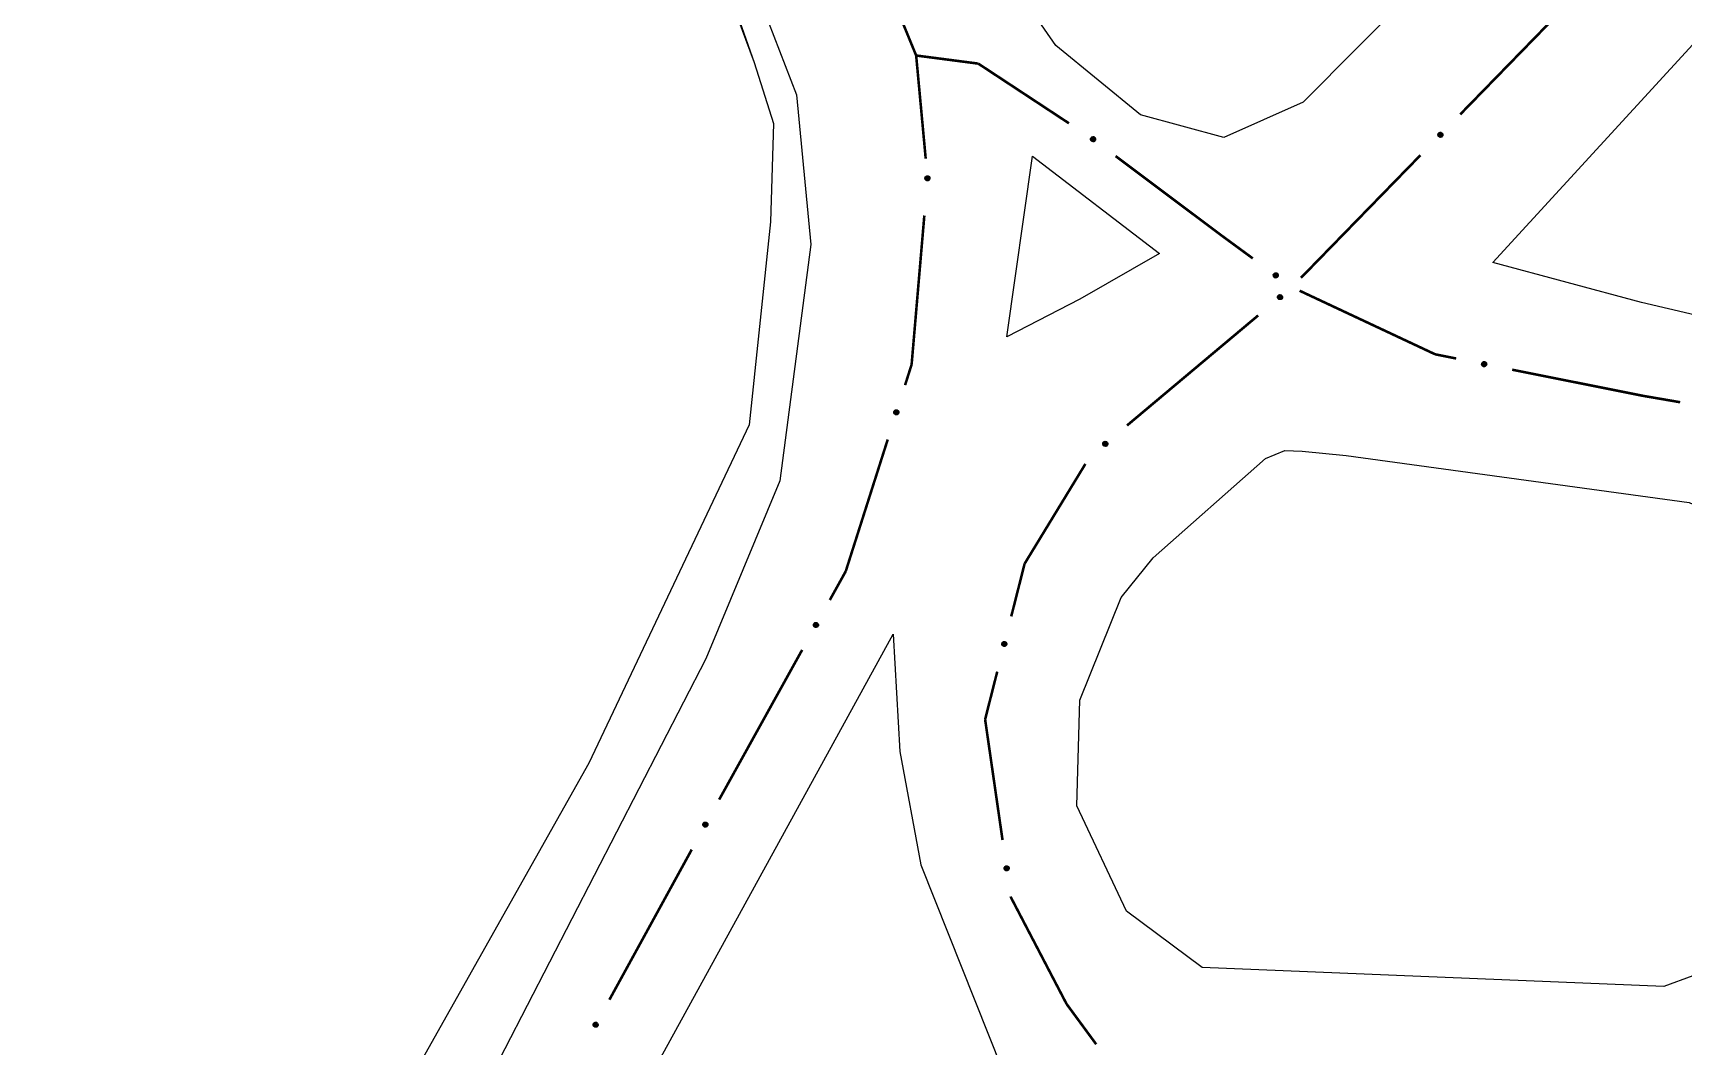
# Model space of a CAD drawing. Extents: x 209193 to 212081, y 4877574 to 4880493.
# Drawn here: x 209994.7 to 210110.5, y 4878985.3 to 4879056.4 of the extents above; entities that cross this region are included whole.
import ezdxf

# ---------------------------------------------------------------- set-up
doc = ezdxf.new("R2010")
doc.units = 0
doc.header["$LTSCALE"] = 1.5
doc.header["$MEASUREMENT"] = 0
for name, color, linetype in [('CD_MALHA_LOTES', 7, 'CONTINUOUS'), ('RU-QUADRA', 210, 'CONTINUOUS'), ('SV-EIXO-ROD-ESTR', 7, 'CONTINUOUS'), ('SV-EIXO-RUA-PAV', 20, 'CONTINUOUS'), ('SV-EST-MUNIC-PAV', 20, 'CONTINUOUS'), ('SV-RUA-PAVIM', 7, 'CONTINUOUS')]:
    doc.layers.add(name, color=color, linetype=linetype)

msp = doc.modelspace()

# ---------------------------------------------------------------- linework, layer by layer
at = {"layer": 'CD_MALHA_LOTES', "linetype": 'Continuous', "flags": 128}
msp.add_lwpolyline([(209993.913415, 4879214.064574), (209984.381015, 4879191.045995), (209980.048106, 4879169.598095), (209985.030951, 4879140.946733), (209993.425963, 4879121.123674), (210003.471725, 4879108.77309), (210043.337029, 4879059.275194), (210043.672846, 4879058.858234), (210045.261927, 4879054.319301), (210046.631052, 4879050.050301), (210046.41026, 4879043.160593), (210044.912334, 4879028.930299), (210033.677891, 4879005.213142), (210020.19656, 4878981.24633), (210005.986235, 4878958.350208)], dxfattribs=at)
at = {"layer": 'RU-QUADRA', "linetype": 'Continuous'}
msp.add_lwpolyline([(210043.504607, 4879059.066714), (210045.261927, 4879054.319301), (210046.631052, 4879050.050301), (210046.41026, 4879043.160593), (210044.912334, 4879028.930299), (210033.677891, 4879005.213142), (210020.19656, 4878981.24633), (210005.986235, 4878958.350208), (209999.512847, 4878946.172827), (209994.189088, 4878935.25266), (209989.077337, 4878924.767367), (209991.346914, 4878923.677751), (209986.124198, 4878913.929847), (209979.404339, 4878917.018993), (209975.729252, 4878909.187523), (209972.882522, 4878903.12125), (209969.44855, 4878895.803587)], dxfattribs=at)
at = {"layer": 'SV-EIXO-ROD-ESTR', "const_width": 0.18}
for points in [[(210056.625801, 4879054.817978), (210054.829472, 4879059.198001)], [(210056.650319, 4879054.553179), (210056.625801, 4879054.817978)], [(210057.295707, 4879047.582994), (210056.650319, 4879054.553179)], [(210056.307154, 4879033.14998), (210057.199089, 4879043.598363)], [(210056.151201, 4879032.660613), (210056.307154, 4879033.14998)], [(210055.847566, 4879031.707825), (210056.151201, 4879032.660613)], [(210051.686772, 4879018.651541), (210054.633023, 4879027.896672)], [(210050.573055, 4879016.642873), (210051.54287, 4879018.392004)], [(210051.54287, 4879018.392004), (210051.686772, 4879018.651541)], [(210042.814534, 4879002.649826), (210048.633425, 4879013.144611)], [(210035.12131, 4878988.620775), (210040.890911, 4878999.142738)]]:
    msp.add_lwpolyline(points, dxfattribs=at)
at = {"layer": 'SV-EIXO-ROD-ESTR'}
for points in [[(210057.326054, 4879046.061291), (210057.28799, 4879046.092002), (210057.261556, 4879046.126181), (210057.247714, 4879046.161033), (210057.243513, 4879046.19502), (210057.243131, 4879046.230275), (210057.250587, 4879046.265904), (210057.267623, 4879046.303616), (210057.298163, 4879046.342015), (210057.334955, 4879046.366793), (210057.368398, 4879046.382192), (210057.403585, 4879046.388613), (210057.43784, 4879046.388411), (210057.474594, 4879046.379441), (210057.512642, 4879046.361804), (210057.55051, 4879046.33016), (210057.576196, 4879046.296475), (210057.588699, 4879046.262413), (210057.594931, 4879046.226997), (210057.59489, 4879046.190999), (210057.587369, 4879046.156067), (210057.569542, 4879046.117791), (210057.537814, 4879046.080828), (210057.50451, 4879046.054827), (210057.470632, 4879046.041848), (210057.435626, 4879046.036498), (210057.400271, 4879046.035684), (210057.364143, 4879046.041689), (210057.326054, 4879046.061291)], [(210055.091784, 4879029.698776), (210055.068721, 4879029.741905), (210055.057718, 4879029.783688), (210055.058572, 4879029.821179), (210055.067965, 4879029.854112), (210055.081369, 4879029.886721), (210055.102137, 4879029.916617), (210055.132537, 4879029.944692), (210055.175639, 4879029.968131), (210055.219183, 4879029.976589), (210055.255983, 4879029.977719), (210055.290888, 4879029.969901), (210055.322348, 4879029.956349), (210055.352688, 4879029.93375), (210055.380839, 4879029.902664), (210055.403359, 4879029.858753), (210055.413865, 4879029.817716), (210055.412087, 4879029.781475), (210055.404006, 4879029.746434), (210055.389922, 4879029.713307), (210055.369367, 4879029.684078), (210055.338018, 4879029.655791), (210055.294383, 4879029.634138), (210055.253573, 4879029.623193), (210055.217316, 4879029.624461), (210055.182997, 4879029.633194), (210055.150127, 4879029.646241), (210055.119206, 4879029.665866), (210055.091784, 4879029.698776)], [(210049.437296, 4879014.821463), (210049.423155, 4879014.868283), (210049.420576, 4879014.911413), (210049.428779, 4879014.948006), (210049.444459, 4879014.978451), (210049.464009, 4879015.007792), (210049.490245, 4879015.033025), (210049.525568, 4879015.05458), (210049.572435, 4879015.069095), (210049.616792, 4879015.068833), (210049.653097, 4879015.06271), (210049.685785, 4879015.048188), (210049.71397, 4879015.028719), (210049.739279, 4879015.000599), (210049.760774, 4879014.964589), (210049.774228, 4879014.917109), (210049.776467, 4879014.874808), (210049.767603, 4879014.839622), (210049.752795, 4879014.806852), (210049.732478, 4879014.777137), (210049.706581, 4879014.752517), (210049.670285, 4879014.73094), (210049.623247, 4879014.718281), (210049.581082, 4879014.715567), (210049.545781, 4879014.723934), (210049.513847, 4879014.739239), (210049.48418, 4879014.758489), (210049.457718, 4879014.783807), (210049.437296, 4879014.821463)], [(210041.686908, 4879000.823342), (210041.672548, 4879000.870095), (210041.669767, 4879000.913213), (210041.677798, 4879000.949844), (210041.693335, 4879000.980362), (210041.712747, 4879001.009794), (210041.738865, 4879001.03515), (210041.774086, 4879001.056871), (210041.820885, 4879001.071605), (210041.865242, 4879001.071551), (210041.901576, 4879001.065599), (210041.934332, 4879001.05123), (210041.962607, 4879001.031893), (210041.988048, 4879001.003892), (210042.009711, 4879000.967984), (210042.023388, 4879000.920568), (210042.025825, 4879000.878277), (210042.017127, 4879000.843051), (210042.002473, 4879000.810211), (210041.982295, 4879000.780401), (210041.956513, 4879000.75566), (210041.92032, 4879000.733913), (210041.873341, 4879000.721034), (210041.831189, 4879000.718122), (210041.79585, 4879000.726323), (210041.763844, 4879000.741478), (210041.734087, 4879000.760589), (210041.707506, 4879000.785782), (210041.686908, 4879000.823342)], [(210033.994107, 4878986.794058), (210033.979747, 4878986.840811), (210033.976965, 4878986.883929), (210033.984997, 4878986.92056), (210034.000534, 4878986.951078), (210034.019945, 4878986.98051), (210034.046063, 4878987.005866), (210034.081285, 4878987.027587), (210034.128083, 4878987.042321), (210034.172441, 4878987.042267), (210034.208774, 4878987.036315), (210034.24153, 4878987.021946), (210034.269806, 4878987.002609), (210034.295247, 4878986.974609), (210034.31691, 4878986.9387), (210034.330587, 4878986.891284), (210034.333024, 4878986.848993), (210034.324325, 4878986.813767), (210034.309672, 4878986.780927), (210034.289493, 4878986.751117), (210034.263712, 4878986.726376), (210034.227518, 4878986.704629), (210034.18054, 4878986.69175), (210034.138388, 4878986.688838), (210034.103048, 4878986.697039), (210034.071043, 4878986.712194), (210034.041286, 4878986.731305), (210034.014705, 4878986.756498), (210033.994107, 4878986.794058)]]:
    msp.add_lwpolyline(points, close=True, dxfattribs=at)
for points in [[(210057.261556, 4879046.126181), (210057.243131, 4879046.230275)], [(210057.272837, 4879046.111421), (210057.248657, 4879046.239366)], [(210057.28799, 4879046.092002), (210057.250587, 4879046.265904)], [(210057.306, 4879046.078862), (210057.260206, 4879046.277435)], [(210057.326054, 4879046.061291), (210057.267623, 4879046.303616)], [(210057.346812, 4879046.052493), (210057.285091, 4879046.319479)], [(210057.364143, 4879046.041689), (210057.298163, 4879046.342015)], [(210057.381912, 4879046.04341), (210057.316543, 4879046.349799)], [(210057.400271, 4879046.035684), (210057.334955, 4879046.366793)], [(210057.416508, 4879046.039761), (210057.350359, 4879046.369374)], [(210057.435626, 4879046.036498), (210057.368398, 4879046.382192)], [(210057.453319, 4879046.041799), (210057.388756, 4879046.383892)], [(210057.470632, 4879046.041848), (210057.403585, 4879046.388613)], [(210057.488017, 4879046.051864), (210057.42149, 4879046.385553)], [(210057.50451, 4879046.054827), (210057.43784, 4879046.388411)], [(210057.521959, 4879046.070081), (210057.457698, 4879046.379313)], [(210057.537814, 4879046.080828), (210057.474594, 4879046.379441)], [(210057.551801, 4879046.102992), (210057.494408, 4879046.367638)], [(210057.569542, 4879046.117791), (210057.512642, 4879046.361804)], [(210057.575578, 4879046.142193), (210057.532754, 4879046.3383)], [(210057.587369, 4879046.156067), (210057.55051, 4879046.33016)], [(210057.590096, 4879046.177796), (210057.564432, 4879046.306974)], [(210057.59489, 4879046.190999), (210057.576196, 4879046.296475)], [(210055.057718, 4879029.783688), (210055.081369, 4879029.886721)], [(210055.062346, 4879029.765697), (210055.090005, 4879029.892935)], [(210055.068721, 4879029.741905), (210055.102137, 4879029.916617)], [(210055.080176, 4879029.722779), (210055.115493, 4879029.92348)], [(210055.091784, 4879029.698776), (210055.132537, 4879029.944692)], [(210055.107464, 4879029.682576), (210055.15481, 4879029.952482)], [(210055.119206, 4879029.665866), (210055.175639, 4879029.968131)], [(210055.136237, 4879029.660517), (210055.195599, 4879029.968127)], [(210055.150127, 4879029.646241), (210055.219183, 4879029.976589)], [(210055.166668, 4879029.643659), (210055.234374, 4879029.972956)], [(210055.182997, 4879029.633194), (210055.255983, 4879029.977719)], [(210055.201357, 4879029.631172), (210055.275391, 4879029.971341)], [(210055.217316, 4879029.624461), (210055.290888, 4879029.969901)], [(210055.237231, 4879029.6269), (210055.306179, 4879029.960097)], [(210055.253573, 4879029.623193), (210055.322348, 4879029.956349)], [(210055.275591, 4879029.630429), (210055.337082, 4879029.940224)], [(210055.294383, 4879029.634138), (210055.352688, 4879029.93375)], [(210055.315909, 4879029.649088), (210055.366327, 4879029.915151)], [(210055.338018, 4879029.655791), (210055.380839, 4879029.902664)], [(210055.353097, 4879029.675904), (210055.390186, 4879029.873176)], [(210055.369367, 4879029.684078), (210055.403359, 4879029.858753)], [(210055.380356, 4879029.70302), (210055.40713, 4879029.831973)], [(210055.389922, 4879029.713307), (210055.413865, 4879029.817716)], [(210049.420576, 4879014.911413), (210049.464009, 4879015.007792)], [(210049.421579, 4879014.892863), (210049.473697, 4879015.012188)], [(210049.423155, 4879014.868283), (210049.490245, 4879015.033025)], [(210049.430629, 4879014.847279), (210049.504689, 4879015.03713)], [(210049.437296, 4879014.821463), (210049.525568, 4879015.05458)], [(210049.449487, 4879014.802498), (210049.548938, 4879015.057843)], [(210049.457718, 4879014.783807), (210049.572435, 4879015.069095)], [(210049.473366, 4879014.775216), (210049.592005, 4879015.065168)], [(210049.48418, 4879014.758489), (210049.616792, 4879015.068833)], [(210049.499892, 4879014.752708), (210049.630973, 4879015.062285)], [(210049.513847, 4879014.739239), (210049.653097, 4879015.06271)], [(210049.531451, 4879014.73365), (210049.670874, 4879015.052644)], [(210049.545781, 4879014.723934), (210049.685785, 4879015.048188)], [(210049.565787, 4879014.722413), (210049.698853, 4879015.035571)], [(210049.581082, 4879014.715567), (210049.71397, 4879015.028719)], [(210049.604093, 4879014.718337), (210049.725249, 4879015.010014)], [(210049.623247, 4879014.718281), (210049.739279, 4879015.000599)], [(210049.64729, 4879014.728711), (210049.748998, 4879014.979683)], [(210049.670285, 4879014.73094), (210049.760774, 4879014.964589)], [(210049.689022, 4879014.747698), (210049.764145, 4879014.933839)], [(210049.706581, 4879014.752517), (210049.774228, 4879014.917109)], [(210049.721078, 4879014.768931), (210049.772664, 4879014.89011)], [(210049.732478, 4879014.777137), (210049.776467, 4879014.874808)], [(210041.669767, 4879000.913213), (210041.712747, 4879001.009794)], [(210041.670856, 4879000.894668), (210041.722414, 4879001.014236)], [(210041.672548, 4879000.870095), (210041.738865, 4879001.03515)], [(210041.680121, 4879000.849127), (210041.753289, 4879001.039323)], [(210041.686908, 4879000.823342), (210041.774086, 4879001.056871)], [(210041.699188, 4879000.804435), (210041.79744, 4879001.060243)], [(210041.707506, 4879000.785782), (210041.820885, 4879001.071605)], [(210041.723195, 4879000.777265), (210041.840473, 4879001.067771)], [(210041.734087, 4879000.760589), (210041.865242, 4879001.071551)], [(210041.749826, 4879000.754881), (210041.879454, 4879001.06507)], [(210041.763844, 4879000.741478), (210041.901576, 4879001.065599)], [(210041.781474, 4879000.735971), (210041.919399, 4879001.055616)], [(210041.79585, 4879000.726323), (210041.934332, 4879001.05123)], [(210041.815862, 4879000.724896), (210041.947458, 4879001.038674)], [(210041.831189, 4879000.718122), (210041.962607, 4879001.031893)], [(210041.854187, 4879000.720999), (210041.973973, 4879001.013241)], [(210041.873341, 4879000.721034), (210041.988048, 4879001.003892)], [(210041.897335, 4879000.731576), (210041.997865, 4879000.983023)], [(210041.92032, 4879000.733913), (210042.009711, 4879000.967984)], [(210041.938978, 4879000.750759), (210042.013227, 4879000.93725)], [(210041.956513, 4879000.75566), (210042.023388, 4879000.920568)], [(210041.970933, 4879000.772141), (210042.021951, 4879000.893562)], [(210041.982295, 4879000.780401), (210042.025825, 4879000.878277)], [(210033.976965, 4878986.883929), (210034.019945, 4878986.98051)], [(210033.978055, 4878986.865384), (210034.029613, 4878986.984952)], [(210033.979747, 4878986.840811), (210034.046063, 4878987.005866)], [(210033.98732, 4878986.819843), (210034.060488, 4878987.010039)], [(210033.994107, 4878986.794058), (210034.081285, 4878987.027587)], [(210034.006387, 4878986.775151), (210034.104639, 4878987.030959)], [(210034.014705, 4878986.756498), (210034.128083, 4878987.042321)], [(210034.030394, 4878986.747981), (210034.147672, 4878987.038487)], [(210034.041286, 4878986.731305), (210034.172441, 4878987.042267)], [(210034.057025, 4878986.725597), (210034.186652, 4878987.035786)], [(210034.071043, 4878986.712194), (210034.208774, 4878987.036315)], [(210034.088673, 4878986.706687), (210034.226598, 4878987.026332)], [(210034.103048, 4878986.697039), (210034.24153, 4878987.021946)], [(210034.123061, 4878986.695612), (210034.254657, 4878987.00939)], [(210034.138388, 4878986.688838), (210034.269806, 4878987.002609)], [(210034.161386, 4878986.691715), (210034.281172, 4878986.983957)], [(210034.18054, 4878986.69175), (210034.295247, 4878986.974609)], [(210034.204534, 4878986.702292), (210034.305063, 4878986.953739)], [(210034.227518, 4878986.704629), (210034.31691, 4878986.9387)], [(210034.246177, 4878986.721475), (210034.320426, 4878986.907966)], [(210034.263712, 4878986.726376), (210034.330587, 4878986.891284)], [(210034.278132, 4878986.742857), (210034.32915, 4878986.864278)], [(210034.289493, 4878986.751117), (210034.333024, 4878986.848993)]]:
    msp.add_lwpolyline(points, dxfattribs=at)
at = {"layer": 'SV-EIXO-RUA-PAV', "const_width": 0.18}
for points in [[(210103.143543, 4879059.285836), (210094.769459, 4879050.690796)], [(210056.625801, 4879054.817978), (210060.592198, 4879054.300586)], [(210060.592198, 4879054.300586), (210060.98, 4879054.25)], [(210060.98, 4879054.25), (210067.335184, 4879050.065841)], [(210070.606882, 4879047.767781), (210077.807851, 4879042.369074)], [(210091.978098, 4879047.825783), (210083.604014, 4879039.230742)], [(210077.807851, 4879042.369074), (210077.94, 4879042.27)], [(210077.94, 4879042.27), (210080.225737, 4879040.593187)], [(210083.510017, 4879038.326665), (210092.563307, 4879034.079554)], [(210080.601798, 4879036.59285), (210071.409252, 4879028.879414)], [(210092.563307, 4879034.079554), (210093.01, 4879033.87)], [(210093.01, 4879033.87), (210094.487378, 4879033.574727)], [(210098.409804, 4879032.790781), (210107.235263, 4879031.026901)], [(210107.235263, 4879031.026901), (210107.57, 4879030.96)], [(210107.57, 4879030.96), (210110.190167, 4879030.509325)], [(210068.490984, 4879026.182862), (210064.32823, 4879019.351209)], [(210064.32823, 4879019.351209), (210064.23, 4879019.19)], [(210064.23, 4879019.19), (210063.292913, 4879015.495778)], [(210062.309409, 4879011.618573), (210061.571781, 4879008.710669)], [(210061.571781, 4879008.710669), (210061.46, 4879008.27)], [(210061.46, 4879008.27), (210062.681801, 4878999.812422)], [(210063.253713, 4878995.853518), (210063.26, 4878995.81)], [(210063.26, 4878995.81), (210066.941798, 4878988.757144)], [(210066.941798, 4878988.757144), (210067.17, 4878988.32)], [(210067.17, 4878988.32), (210069.247788, 4878985.494938)]]:
    msp.add_lwpolyline(points, dxfattribs=at)
at = {"layer": 'SV-EIXO-RUA-PAV'}
for points in [[(210093.55289, 4879049.284382), (210093.55422, 4879049.235492), (210093.545365, 4879049.193201), (210093.527827, 4879049.160054), (210093.504692, 4879049.134804), (210093.478115, 4879049.111638), (210093.446166, 4879049.094193), (210093.406417, 4879049.082686), (210093.357383, 4879049.081008), (210093.314656, 4879049.092926), (210093.281239, 4879049.108381), (210093.253521, 4879049.130989), (210093.231449, 4879049.157185), (210093.214426, 4879049.190971), (210093.203158, 4879049.231366), (210093.202664, 4879049.280713), (210093.211629, 4879049.322114), (210093.229434, 4879049.35373), (210093.252339, 4879049.381452), (210093.279756, 4879049.404778), (210093.311217, 4879049.421721), (210093.351909, 4879049.432993), (210093.40062, 4879049.432835), (210093.442015, 4879049.424365), (210093.473873, 4879049.407009), (210093.500658, 4879049.383844), (210093.524217, 4879049.357469), (210093.54309, 4879049.326084), (210093.55289, 4879049.284382)], [(210068.981073, 4879049.124264), (210069.029385, 4879049.131875), (210069.072464, 4879049.128536), (210069.107592, 4879049.115411), (210069.13561, 4879049.095718), (210069.162004, 4879049.072342), (210069.183415, 4879049.042904), (210069.199942, 4879049.004967), (210069.207917, 4879048.956557), (210069.201597, 4879048.912652), (210069.190571, 4879048.877524), (210069.171718, 4879048.847126), (210069.148581, 4879048.821866), (210069.117267, 4879048.800636), (210069.078658, 4879048.784263), (210069.029785, 4879048.777423), (210068.987574, 4879048.780985), (210068.95393, 4879048.794573), (210068.92349, 4879048.81372), (210068.89683, 4879048.837907), (210068.875979, 4879048.866925), (210068.859564, 4879048.905828), (210068.853451, 4879048.954155), (210068.856524, 4879048.996296), (210068.869636, 4879049.030122), (210068.88916, 4879049.059665), (210068.912283, 4879049.086424), (210068.940979, 4879049.109179), (210068.981073, 4879049.124264)], [(210081.787606, 4879039.583927), (210081.835837, 4879039.59204), (210081.878948, 4879039.58915), (210081.914211, 4879039.57639), (210081.942432, 4879039.556989), (210081.969068, 4879039.53389), (210081.990784, 4879039.504676), (210082.007705, 4879039.466913), (210082.016182, 4879039.418588), (210082.010319, 4879039.374619), (210081.99966, 4879039.339379), (210081.981124, 4879039.308787), (210081.958251, 4879039.283287), (210081.927159, 4879039.261733), (210081.888722, 4879039.24496), (210081.839923, 4879039.237611), (210081.797678, 4879039.240734), (210081.763894, 4879039.253972), (210081.733257, 4879039.272801), (210081.706347, 4879039.296709), (210081.685195, 4879039.325509), (210081.668376, 4879039.364239), (210081.661761, 4879039.4125), (210081.664395, 4879039.45467), (210081.677154, 4879039.488631), (210081.696371, 4879039.518376), (210081.719214, 4879039.545373), (210081.747672, 4879039.568426), (210081.787606, 4879039.583927)], [(210082.314713, 4879037.886452), (210082.311141, 4879037.837674), (210082.298097, 4879037.796482), (210082.277329, 4879037.765257), (210082.251782, 4879037.742451), (210082.223019, 4879037.722062), (210082.189484, 4879037.707903), (210082.148783, 4879037.700434), (210082.099827, 4879037.703674), (210082.058508, 4879037.71981), (210082.026807, 4879037.738533), (210082.001491, 4879037.763802), (210081.982152, 4879037.792076), (210081.968598, 4879037.827397), (210081.961431, 4879037.868717), (210081.96588, 4879037.917865), (210081.978945, 4879037.958161), (210081.999826, 4879037.987835), (210082.025391, 4879038.013125), (210082.055006, 4879038.033589), (210082.088005, 4879038.047297), (210082.129621, 4879038.054438), (210082.178072, 4879038.049404), (210082.218411, 4879038.036832), (210082.248371, 4879038.016373), (210082.272702, 4879037.990643), (210082.293502, 4879037.962042), (210082.309138, 4879037.928924), (210082.314713, 4879037.886452)], [(210096.329271, 4879033.318859), (210096.369573, 4879033.346568), (210096.409877, 4879033.362141), (210096.447231, 4879033.365454), (210096.481003, 4879033.359775), (210096.514899, 4879033.350074), (210096.546915, 4879033.332753), (210096.578191, 4879033.305658), (210096.606271, 4879033.265425), (210096.61951, 4879033.223089), (210096.624718, 4879033.186641), (210096.620824, 4879033.151085), (210096.610848, 4879033.118315), (210096.591756, 4879033.085653), (210096.563988, 4879033.054226), (210096.522849, 4879033.02697), (210096.483231, 4879033.011973), (210096.447017, 4879033.009717), (210096.411296, 4879033.013858), (210096.376809, 4879033.024177), (210096.345479, 4879033.041361), (210096.313887, 4879033.069376), (210096.287524, 4879033.110337), (210096.272116, 4879033.14968), (210096.269352, 4879033.185853), (210096.27422, 4879033.220929), (210096.283537, 4879033.255045), (210096.299609, 4879033.287953), (210096.329271, 4879033.318859)], [(210070.057985, 4879027.601871), (210070.054413, 4879027.553093), (210070.041368, 4879027.511901), (210070.0206, 4879027.480677), (210069.995053, 4879027.45787), (210069.96629, 4879027.437481), (210069.932755, 4879027.423323), (210069.892054, 4879027.415853), (210069.843098, 4879027.419093), (210069.801779, 4879027.435229), (210069.770078, 4879027.453952), (210069.744762, 4879027.479221), (210069.725424, 4879027.507496), (210069.711869, 4879027.542816), (210069.704702, 4879027.584137), (210069.709151, 4879027.633285), (210069.722216, 4879027.67358), (210069.743097, 4879027.703255), (210069.768662, 4879027.728544), (210069.798277, 4879027.749008), (210069.831276, 4879027.762716), (210069.872892, 4879027.769857), (210069.921343, 4879027.764823), (210069.961682, 4879027.752251), (210069.991642, 4879027.731792), (210070.015973, 4879027.706062), (210070.036774, 4879027.677461), (210070.052409, 4879027.644344), (210070.057985, 4879027.601871)], [(210062.94319, 4879013.669379), (210062.968801, 4879013.627713), (210062.982293, 4879013.586665), (210062.983692, 4879013.549191), (210062.976293, 4879013.515754), (210062.964871, 4879013.482398), (210062.945936, 4879013.451309), (210062.917277, 4879013.42146), (210062.87566, 4879013.395475), (210062.832703, 4879013.384417), (210062.796036, 4879013.38108), (210062.760726, 4879013.386787), (210062.728508, 4879013.398426), (210062.696866, 4879013.419163), (210062.666899, 4879013.448502), (210062.641783, 4879013.490981), (210062.628832, 4879013.531314), (210062.628431, 4879013.567596), (210062.634393, 4879013.603059), (210062.646462, 4879013.636972), (210062.665226, 4879013.667383), (210062.694819, 4879013.697501), (210062.737075, 4879013.721735), (210062.777154, 4879013.735111), (210062.813422, 4879013.736022), (210062.848203, 4879013.729366), (210062.881797, 4879013.718316), (210062.913841, 4879013.700583), (210062.94319, 4879013.669379)], [(210063.056164, 4878997.990913), (210063.095747, 4878997.962188), (210063.123894, 4878997.929405), (210063.139499, 4878997.895306), (210063.145433, 4878997.861578), (210063.147617, 4878997.826389), (210063.141991, 4878997.790425), (210063.126905, 4878997.751892), (210063.098368, 4878997.711982), (210063.062891, 4878997.685356), (210063.030279, 4878997.668268), (210062.995465, 4878997.660056), (210062.961245, 4878997.658507), (210062.924081, 4878997.665586), (210062.885181, 4878997.681255), (210062.845744, 4878997.710921), (210062.818371, 4878997.74325), (210062.804142, 4878997.776628), (210062.796108, 4878997.81168), (210062.794309, 4878997.847632), (210062.800035, 4878997.882903), (210062.815882, 4878997.922041), (210062.845678, 4878997.960577), (210062.87761, 4878997.988247), (210062.91078, 4878998.00294), (210062.945467, 4878998.010073), (210062.980735, 4878998.012693), (210063.017122, 4878998.008543), (210063.056164, 4878997.990913)]]:
    msp.add_lwpolyline(points, close=True, dxfattribs=at)
for points in [[(210093.351909, 4879049.432993), (210093.203158, 4879049.231366)], [(210093.374681, 4879049.429096), (210093.21055, 4879049.213706)], [(210093.40062, 4879049.432835), (210093.214426, 4879049.190971)], [(210093.419086, 4879049.427745), (210093.225486, 4879049.178198)], [(210093.442015, 4879049.424365), (210093.231449, 4879049.157185)], [(210068.853451, 4879048.954155), (210069.117267, 4879048.800636)], [(210068.856123, 4879048.973122), (210069.12851, 4879048.813249)], [(210068.856524, 4879048.996296), (210069.148581, 4879048.821866)], [(210068.859564, 4879048.905828), (210069.078658, 4879048.784263)], [(210068.860497, 4879048.928912), (210069.095219, 4879048.793867)], [(210068.865395, 4879049.010512), (210069.157434, 4879048.835905)], [(210068.869636, 4879049.030122), (210069.171718, 4879048.847126)], [(210068.873605, 4879048.884977), (210069.047736, 4879048.785125)], [(210068.875979, 4879048.866925), (210069.029785, 4879048.777423)], [(210068.881218, 4879049.04299), (210069.17817, 4879048.861289)], [(210068.88916, 4879049.059665), (210069.190571, 4879048.877524)], [(210068.890258, 4879048.850321), (210069.003253, 4879048.782661)], [(210068.89683, 4879048.837907), (210068.987574, 4879048.780985)], [(210068.904409, 4879049.071649), (210069.193173, 4879048.899498)], [(210068.912283, 4879049.086424), (210069.201597, 4879048.912652)], [(210068.930331, 4879049.094851), (210069.201353, 4879048.937706)], [(210068.940979, 4879049.109179), (210069.207917, 4879048.956557)], [(210068.96062, 4879049.114778), (210069.199981, 4879048.981371)], [(210068.981073, 4879049.124264), (210069.199942, 4879049.004967)], [(210069.007557, 4879049.12734), (210069.185509, 4879049.028035)], [(210069.029385, 4879049.131875), (210069.183415, 4879049.042904)], [(210069.053951, 4879049.130078), (210069.165035, 4879049.062144)], [(210069.072464, 4879049.128536), (210069.162004, 4879049.072342)], [(210093.311217, 4879049.421721), (210093.202664, 4879049.280713)], [(210093.329424, 4879049.421752), (210093.207992, 4879049.26192)], [(210093.292913, 4879049.409698), (210093.211273, 4879049.30635)], [(210093.279756, 4879049.404778), (210093.211629, 4879049.322114)], [(210093.454971, 4879049.413738), (210093.244232, 4879049.146599)], [(210093.473873, 4879049.407009), (210093.253521, 4879049.130989)], [(210093.485143, 4879049.393867), (210093.266736, 4879049.122768)], [(210093.500658, 4879049.383844), (210093.281239, 4879049.108381)], [(210093.510579, 4879049.367179), (210093.302697, 4879049.102973)], [(210093.524217, 4879049.357469), (210093.314656, 4879049.092926)], [(210093.530252, 4879049.338487), (210093.339534, 4879049.089943)], [(210093.54309, 4879049.326084), (210093.357383, 4879049.081008)], [(210093.546115, 4879049.305886), (210093.383012, 4879049.085684)], [(210093.55289, 4879049.284382), (210093.406417, 4879049.082686)], [(210093.552532, 4879049.257722), (210093.431151, 4879049.094031)], [(210093.55422, 4879049.235492), (210093.446166, 4879049.094193)], [(210093.549276, 4879049.211362), (210093.467611, 4879049.109945)], [(210093.545365, 4879049.193201), (210093.478115, 4879049.111638)], [(210081.661761, 4879039.4125), (210081.927159, 4879039.261733)], [(210081.664235, 4879039.431494), (210081.938271, 4879039.274462)], [(210081.664395, 4879039.45467), (210081.958251, 4879039.283287)], [(210081.668376, 4879039.364239), (210081.888722, 4879039.24496)], [(210081.669069, 4879039.387332), (210081.905183, 4879039.254735)], [(210081.673118, 4879039.468978), (210081.966957, 4879039.297418)], [(210081.677154, 4879039.488631), (210081.981124, 4879039.308787)], [(210081.682633, 4879039.343535), (210081.857793, 4879039.2455)], [(210081.685195, 4879039.325509), (210081.839923, 4879039.237611)], [(210081.688602, 4879039.501619), (210081.987428, 4879039.323016)], [(210081.696371, 4879039.518376), (210081.99966, 4879039.339379)], [(210081.699646, 4879039.309054), (210081.813338, 4879039.242573)], [(210081.706347, 4879039.296709), (210081.797678, 4879039.240734)], [(210081.711495, 4879039.530518), (210082.002033, 4879039.361379)], [(210081.719214, 4879039.545373), (210082.010319, 4879039.374619)], [(210081.737174, 4879039.553988), (210082.009816, 4879039.39967)], [(210081.747672, 4879039.568426), (210082.016182, 4879039.418588)], [(210081.767254, 4879039.574229), (210082.007989, 4879039.443318)], [(210081.787606, 4879039.583927), (210082.007705, 4879039.466913)], [(210081.814058, 4879039.587278), (210081.993032, 4879039.489829)], [(210081.835837, 4879039.59204), (210081.990784, 4879039.504676)], [(210081.86042, 4879039.590498), (210081.972205, 4879039.523724)], [(210081.878948, 4879039.58915), (210081.969068, 4879039.53389)], [(210082.129621, 4879038.054438), (210081.961431, 4879037.868717)], [(210082.088005, 4879038.047297), (210081.96588, 4879037.917865)], [(210082.151888, 4879038.048281), (210081.967017, 4879037.850406)], [(210082.178072, 4879038.049404), (210081.968598, 4879037.827397)], [(210082.106124, 4879038.045505), (210081.9693, 4879037.898634)], [(210082.068589, 4879038.037166), (210081.977013, 4879037.942512)], [(210082.195935, 4879038.04249), (210081.978324, 4879037.81358)], [(210082.055006, 4879038.033589), (210081.978945, 4879037.958161)], [(210082.218411, 4879038.036832), (210081.982152, 4879037.792076)], [(210082.230238, 4879038.024961), (210081.993811, 4879037.780263)], [(210082.248371, 4879038.016373), (210082.001491, 4879037.763802)], [(210082.258269, 4879038.002169), (210082.013816, 4879037.754299)], [(210082.272702, 4879037.990643), (210082.026807, 4879037.738533)], [(210082.280905, 4879037.973069), (210082.047614, 4879037.731003)], [(210082.293502, 4879037.962042), (210082.058508, 4879037.71981)], [(210082.297606, 4879037.942551), (210082.082962, 4879037.71435)], [(210082.309138, 4879037.928924), (210082.099827, 4879037.703674)], [(210082.310126, 4879037.908525), (210082.125795, 4879037.70576)], [(210082.314713, 4879037.886452), (210082.148783, 4879037.700434)], [(210082.311688, 4879037.859961), (210082.174528, 4879037.709245)], [(210082.311141, 4879037.837674), (210082.189484, 4879037.707903)], [(210082.303807, 4879037.81416), (210082.212399, 4879037.721428)], [(210082.298097, 4879037.796482), (210082.223019, 4879037.722062)], [(210096.27422, 4879033.220929), (210096.624718, 4879033.186641)], [(210096.282808, 4879033.238319), (210096.617585, 4879033.207589)], [(210096.283537, 4879033.255045), (210096.61951, 4879033.223089)], [(210096.296184, 4879033.270433), (210096.608482, 4879033.245587)], [(210096.299609, 4879033.287953), (210096.606271, 4879033.265425)], [(210096.314912, 4879033.301478), (210096.588406, 4879033.284387)], [(210096.329271, 4879033.318859), (210096.578191, 4879033.305658)], [(210096.351837, 4879033.33306), (210096.555219, 4879033.320242)], [(210096.369573, 4879033.346568), (210096.546915, 4879033.332753)], [(210096.39251, 4879033.355544), (210096.522033, 4879033.342181)], [(210096.409877, 4879033.362141), (210096.514899, 4879033.350074)], [(210096.269352, 4879033.185853), (210096.620824, 4879033.151085)], [(210096.272116, 4879033.14968), (210096.610848, 4879033.118315)], [(210096.273986, 4879033.166332), (210096.612778, 4879033.1348)], [(210096.274249, 4879033.202459), (210096.620534, 4879033.166646)], [(210096.281752, 4879033.128601), (210096.596459, 4879033.101882)], [(210096.287524, 4879033.110337), (210096.591756, 4879033.085653)], [(210096.304771, 4879033.090604), (210096.574787, 4879033.070034)], [(210096.313887, 4879033.069376), (210096.563988, 4879033.054226)], [(210096.33555, 4879033.056622), (210096.53572, 4879033.041663)], [(210096.345479, 4879033.041361), (210096.522849, 4879033.02697)], [(210096.365525, 4879033.032542), (210096.496653, 4879033.020249)], [(210096.376809, 4879033.024177), (210096.483231, 4879033.011973)], [(210069.872892, 4879027.769857), (210069.704702, 4879027.584137)], [(210069.831276, 4879027.762716), (210069.709151, 4879027.633285)], [(210069.89516, 4879027.7637), (210069.710289, 4879027.565825)], [(210069.921343, 4879027.764823), (210069.711869, 4879027.542816)], [(210069.849395, 4879027.760924), (210069.712571, 4879027.614053)], [(210069.811861, 4879027.752586), (210069.720284, 4879027.657931)], [(210069.939206, 4879027.757909), (210069.721595, 4879027.529)], [(210069.798277, 4879027.749008), (210069.722216, 4879027.67358)], [(210069.961682, 4879027.752251), (210069.725424, 4879027.507496)], [(210069.973509, 4879027.74038), (210069.737082, 4879027.495683)], [(210069.991642, 4879027.731792), (210069.744762, 4879027.479221)], [(210070.00154, 4879027.717588), (210069.757087, 4879027.469719)], [(210070.015973, 4879027.706062), (210069.770078, 4879027.453952)], [(210070.024176, 4879027.688488), (210069.790886, 4879027.446422)], [(210070.036774, 4879027.677461), (210069.801779, 4879027.435229)], [(210070.040877, 4879027.657971), (210069.826233, 4879027.42977)], [(210070.052409, 4879027.644344), (210069.843098, 4879027.419093)], [(210070.053397, 4879027.623945), (210069.869067, 4879027.42118)], [(210070.057985, 4879027.601871), (210069.892054, 4879027.415853)], [(210070.054959, 4879027.57538), (210069.917799, 4879027.424664)], [(210070.054413, 4879027.553093), (210069.932755, 4879027.423323)], [(210070.047078, 4879027.52958), (210069.95567, 4879027.436848)], [(210070.041368, 4879027.511901), (210069.96629, 4879027.437481)], [(210062.646462, 4879013.636972), (210062.628832, 4879013.531314)], [(210062.655393, 4879013.647814), (210062.636411, 4879013.517487)], [(210062.665226, 4879013.667383), (210062.641783, 4879013.490981)], [(210062.680975, 4879013.676519), (210062.655799, 4879013.477375)], [(210062.694819, 4879013.697501), (210062.666899, 4879013.448502)], [(210062.716486, 4879013.70552), (210062.682135, 4879013.436909)], [(210062.737075, 4879013.721735), (210062.696866, 4879013.419163)], [(210062.75561, 4879013.726566), (210062.712833, 4879013.413637)], [(210062.777154, 4879013.735111), (210062.728508, 4879013.398426)], [(210062.793689, 4879013.732392), (210062.744873, 4879013.395655)], [(210062.813422, 4879013.736022), (210062.760726, 4879013.386787)], [(210062.829755, 4879013.730282), (210062.776281, 4879013.386281)], [(210062.848203, 4879013.729366), (210062.796036, 4879013.38108)], [(210062.865131, 4879013.7199), (210062.817321, 4879013.387132)], [(210062.881797, 4879013.718316), (210062.832703, 4879013.384417)], [(210062.896519, 4879013.7049), (210062.855736, 4879013.394281)], [(210062.913841, 4879013.700583), (210062.87566, 4879013.395475)], [(210062.926565, 4879013.684608), (210062.895511, 4879013.412346)], [(210062.94319, 4879013.669379), (210062.917277, 4879013.42146)], [(210062.956218, 4879013.646116), (210062.933016, 4879013.443657)], [(210062.968801, 4879013.627713), (210062.945936, 4879013.451309)], [(210062.976593, 4879013.604347), (210062.956624, 4879013.475677)], [(210062.982293, 4879013.586665), (210062.964871, 4879013.482398)], [(210062.794309, 4878997.847632), (210062.818371, 4878997.74325)], [(210062.798422, 4878997.861063), (210062.830656, 4878997.733366)], [(210062.800035, 4878997.882903), (210062.845744, 4878997.710921)], [(210062.811101, 4878997.897362), (210062.863894, 4878997.7037)], [(210062.815882, 4878997.922041), (210062.885181, 4878997.681255)], [(210062.832843, 4878997.937727), (210062.903689, 4878997.676361)], [(210062.845678, 4878997.960577), (210062.924081, 4878997.665586)], [(210062.860963, 4878997.972121), (210062.940949, 4878997.666578)], [(210062.87761, 4878997.988247), (210062.961245, 4878997.658507)], [(210062.89393, 4878997.992049), (210062.977427, 4878997.662197)], [(210062.91078, 4878998.00294), (210062.995465, 4878997.660056)], [(210062.928068, 4878998.003874), (210063.010035, 4878997.665528)], [(210062.945467, 4878998.010073), (210063.030279, 4878997.668268)], [(210062.964727, 4878998.007791), (210063.047638, 4878997.68199)], [(210062.980735, 4878998.012693), (210063.062891, 4878997.685356)], [(210062.999465, 4878998.005916), (210063.08041, 4878997.703269)], [(210063.017122, 4878998.008543), (210063.098368, 4878997.711982)], [(210063.034983, 4878997.998639), (210063.110271, 4878997.735156)], [(210063.056164, 4878997.990913), (210063.126905, 4878997.751892)], [(210063.077089, 4878997.97439), (210063.132974, 4878997.778418)], [(210063.095747, 4878997.962188), (210063.141991, 4878997.790425)], [(210063.111873, 4878997.943569), (210063.142562, 4878997.817028)], [(210063.123894, 4878997.929405), (210063.147617, 4878997.826389)]]:
    msp.add_lwpolyline(points, dxfattribs=at)
at = {"layer": 'SV-EST-MUNIC-PAV', "linetype": 'Continuous'}
for points in [[(210045.454907, 4879059.275132, 9.249802), (210048.226631, 4879052.057467, 9.239621), (210049.233789, 4879041.560497, 9.209081), (210047.075265, 4879025.005999, 9.487975), (210041.881915, 4879012.518718, 9.447078), (210024.653157, 4878979.100002, 9.263038), (210010.876271, 4878956.700693, 9.068774), (209999.99033, 4878935.175336, 9.05855), (209987.813915, 4878912.090303, 8.986979), (209964.161484, 4878867.369925, 8.618899), (209942.420148, 4878826.658679, 7.688476), (209924.370725, 4878792.805959, 7.494212), (209907.882294, 4878762.642436, 7.248826), (209891.233723, 4878731.533224, 7.238601), (209889.809042, 4878728.903047, 7.238601), (209886.904505, 4878723.540831, 7.238601), (209886.316574, 4878722.442323, 7.126132), (209860.281872, 4878673.281007, 7.187479), (209848.411212, 4878650.956456, 7.279499), (209825.739604, 4878609.415378, 7.218152)], [(210066.418603, 4879055.516887, 10.176188), (210063.829248, 4879059.27459, 10.064207)], [(210062.972772, 4879035.092662, 10.064207), (210064.78637, 4879047.759073, 10.094748)], [(210032.80416, 4878973.789544, 9.677364), (210055.006574, 4879014.258451, 10.125288)]]:
    msp.add_polyline3d(points, dxfattribs=at)
at = {"layer": 'SV-RUA-PAVIM', "linetype": 'Continuous'}
for points in [[(210091.422439, 4879059.273776, 10.583391), (210083.758474, 4879051.53842, 10.583391), (210078.187484, 4879049.078998, 10.725912), (210072.347593, 4879050.658414, 10.501951), (210066.418603, 4879055.516887, 10.176188)], [(210124.375259, 4879059.272804, 11.234917), (210122.338912, 4879045.311077, 11.234917), (210119.857104, 4879039.262754, 11.234917), (210116.486142, 4879036.46348, 11.316357), (210113.555871, 4879036.073525, 11.377438), (210107.485926, 4879037.502978, 11.336717), (210097.056118, 4879040.311937, 11.255277), (210114.434989, 4879059.273097, 11.000774)], [(210064.78637, 4879047.759073, 10.094748), (210073.694986, 4879040.941228, 10.257629), (210068.093787, 4879037.732021, 10.216908), (210062.972772, 4879035.092662, 10.064207)], [(210055.006574, 4879014.258451, 10.125288), (210055.474323, 4879006.010825, 10.135468), (210056.952214, 4878998.073133, 10.135468), (210062.648575, 4878983.737369, 10.980414), (210047.936736, 4878980.058091, 10.451051), (210032.80416, 4878973.789544, 9.677364)]]:
    msp.add_polyline3d(points, dxfattribs=at)
msp.add_polyline3d([(210086.761808, 4879026.78558, 11.387617), (210110.81224, 4879023.477072, 11.438518), (210114.561983, 4879021.787641, 11.438518), (210116.181331, 4879019.098448, 11.438518), (210116.360378, 4879015.609452, 11.499599), (210112.593761, 4878992.406016, 11.72356), (210111.07309, 4878990.286588, 11.845721), (210109.042773, 4878989.546754, 11.916982), (210076.681333, 4878990.885639, 11.397798), (210071.372126, 4878994.834387, 11.082215), (210067.883968, 4879002.212194, 10.786993), (210068.096025, 4879009.620076, 10.776813), (210070.998178, 4879016.828077, 10.827713), (210073.23907, 4879019.607331, 10.817533), (210081.111432, 4879026.565515, 10.848073), (210082.471665, 4879027.135383, 10.888794), (210083.681719, 4879027.085425, 10.898973)], close=True, dxfattribs=at)

doc.saveas('drawing.dxf')
